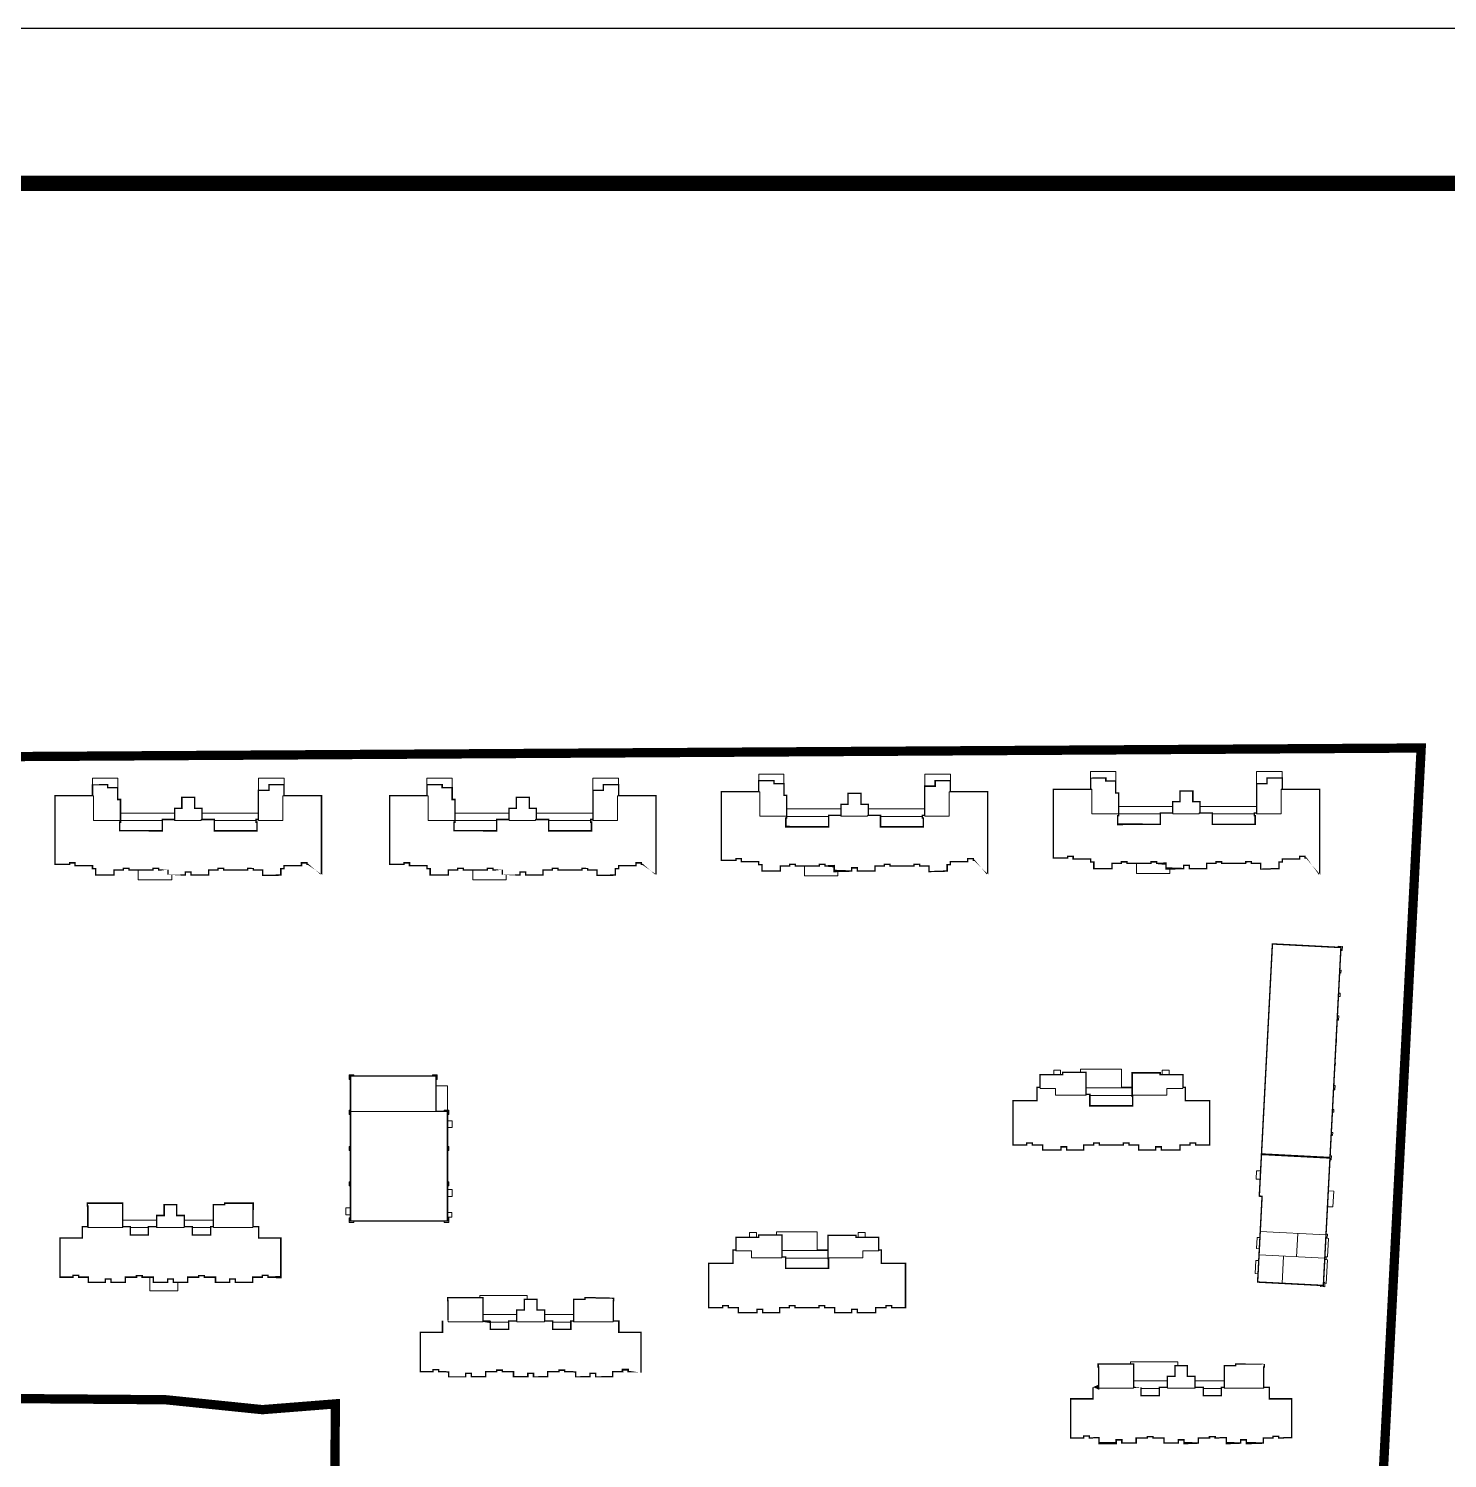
# Model space of a CAD drawing. Extents: x 5874492 to 7194610, y -939842 to -279257.
# Drawn here: x 6579551 to 6588720, y -412347 to -403110 of the extents above; entities that cross this region are included whole.
import ezdxf
from ezdxf.enums import TextEntityAlignment as Align

# ---------------------------------------------------------------- set-up
doc = ezdxf.new("R2010")
doc.units = 0
doc.header["$LTSCALE"] = 1000
doc.linetypes.add('CENTER2', pattern=[28.574999999999996, 19.05, -3.174999999999999, 3.174999999999999, -3.174999999999999])
doc.linetypes.add('DOTE', pattern=[2.4200000000000004, 2, -0.2, 0.02, -0.2])
for name, color, linetype, lineweight in [('A-大样-看线', 65, 'Continuous', 13), ('A-平面-屋面线', 40, 'Continuous', 30), ('A-轴线-塔楼', 1, 'DOTE', 9)]:
    doc.layers.add(name, color=color, linetype=linetype, lineweight=lineweight)
doc.layers.add('Y-云图图框', color=7, linetype='Continuous')
doc.styles.add('_YT_Name', font='', dxfattribs={"width": 0.8})
doc.styles.add('_YT_Sign_Text', font='ros.shx', dxfattribs={"width": 0.8, "bigfont": 'hztxt.shx'})
doc.styles.add('_YT_TK_Text', font='ros.shx', dxfattribs={"width": 0.8, "bigfont": 'hztxt.shx'})
doc.styles.get("Standard").update_dxf_attribs({"font": 'gbenor.shx', "bigfont": 'gbcbig.shx'})
doc.styles.get('_YT_Name').set_extended_font_data('SimHei')

# ---------------------------------------------------------------- blocks, each defined once
blk = doc.blocks.new('ECMCTK_A0_横_单行图名-横向图框会签栏-0')
at = {"color": 4}
blk.add_lwpolyline([(0, 0), (1189, 0), (1189, 841), (0, 841)], close=True, dxfattribs=at)
at = {"const_width": 1}
blk.add_lwpolyline([(25, 10), (1179, 10), (1179, 831), (25, 831)], close=True, dxfattribs=at)
at = {"color": 80, "flags": 3}
for tag, height, p in [('YTHQINS', 3, (34.31412005457026, 832.5)), ('ECMCKEY', 3, (414.2515901848965, 484.6723026337859)), ('YTTQINS', 5.625, (1196.026560368349, 12.8125)), ('YTFRAME', 3, (904.419799269544, 4.052019272621692)), ('YTBARCODE_T1', 3, (971.2090613892132, 4.653833991556894))]:
    blk.add_attdef(tag, text='', height=height, dxfattribs=at).set_placement(p, align=Align.MIDDLE_CENTER)
at = {"color": 80, "style": '_YT_TK_Text', "width": 0.8, "flags": 3}
for tag, p in [('{姓名五}', (9.621175504299908, 809.4785274557048)), ('{姓名六}', (14.9194466008815, 809.3767906476966)), ('{姓名七}', (19.962986248104, 809.4785274557048)), ('{姓名八}', (24.70084134418154, 809.3259268676724)), ('[专业五]', (9.632978314458041, 785.2547894819514)), ('[专业六]', (14.56115823190531, 785.2547987299124)), ('[专业七]', (19.48933814934792, 785.1741195268326)), ('[专业八]', (24.49834140271286, 785.0934495717138)), ('{姓名一}', (9.727441331549644, 733.7132926610427)), ('{姓名二}', (14.78644401901504, 733.5974157221872)), ('{姓名三}', (19.64504025535295, 733.6474286898913)), ('{姓名四}', (24.75407643648433, 733.4973897867791)), ('[专业一]', (9.580322234671211, 710.0896085721757)), ('[专业二]', (14.46023975557519, 709.9160058669725)), ('[专业三]', (19.6329332543757, 709.9486141739485)), ('[专业四]', (24.997790790795, 709.7929525111537))]:
    blk.add_attdef(tag, text='', height=3, rotation=90, dxfattribs=at).set_placement(p, align=Align.BOTTOM_LEFT)
at = {"style": '_YT_TK_Text', "width": 0.8}
blk.add_attdef('设计联系电话', text='', height=4, rotation=90, dxfattribs=at).set_placement((16.86438048879972, 656.5465972795209), align=Align.MIDDLE)
for tag, height, style, width, p in [('证书编号', 4, '_YT_Sign_Text', 0.8, (1056.86569155621, 43.81149042045581)), ('审查批准号', 4, '_YT_Sign_Text', 0.8, (1109.064212416573, 43.81149042045581)), ('工程号', 4, '_YT_Sign_Text', 0.5, (1152.076436239424, 44.12275228826911)), ('设计单位', 5.999999999999999, '_YT_Name', 0.8, (971.7464169530958, 38.60129544185475)), ('建设单位', 4, '_YT_Sign_Text', 0.8, (1082.960294653429, 36.11371279187733)), ('阶段', 4, '_YT_Sign_Text', 0.8, (1152.076436239424, 35.81408429943258)), ('项目号', 4, '_YT_Sign_Text', 0.5, (1170.077309906716, 33.72065001731971)), ('项目名称', 4, '_YT_Sign_Text', 0.8, (1082.960294653429, 28.11371279187733)), ('专业', 4, '_YT_Sign_Text', 0.8, (1152.076436239424, 27.30991628643824)), ('图纸编号', 4, '_YT_Sign_Text', 0.5, (1151.928516031621, 19.36233519530651)), ('图纸名称', 4.5, '_YT_Name', 0.8, (1083.38921034305, 15.06342029713822)), ('版本号', 4, '_YT_Sign_Text', 0.8, (1170.077309906716, 13.00177242097561)), ('出图比例', 4.2, '_YT_Sign_Text', 0.8, (1029.82467717896, 11.78151837794037)), ('日期', 4, '_YT_Sign_Text', 0.5, (1151.879515520472, 12.12894911456533))]:
    blk.add_attdef(tag, text='', height=height, dxfattribs=dict(style=style, width=width)).set_placement(p, align=Align.CENTER)
at = {"style": '_YT_Sign_Text', "width": 0.8, "flags": 3}
for tag, p, height in [('{审定人}', (953.8700265756743, 26.45148132665476), 6.24), ('{校对人}', (1006.349334266069, 26.53052129088257), 6.24), ('[审定人]', (938.9454760333838, 27.80807278700811), 4.104), ('[校对人]', (990.2349892163655, 27.82430951000031), 4.104), ('{审核人}', (954.9801036885533, 18.43968781662279), 6.24), ('{设计人}', (1006.479899834629, 18.53905114268498), 6.24), ('[审核人]', (939.0124312815092, 19.75554442451114), 4.104), ('[设计人]', (990.4725264970979, 20.21113623363228), 4.104), ('{项目负责人}', (956.2800708387625, 10.71902187573432), 6.24), ('{专业负责人}', (1006.57923251862, 10.36075046322785), 6.24), ('[项目负责人]', (938.7775188702284, 12.01214185184024), 4.104), ('[专业负责人]', (990.7409748449176, 11.76811291446589), 4.104)]:
    blk.add_attdef(tag, p, '', height=height, dxfattribs=at)
at = {"color": 80, "flags": 3}
for tag, p in [('YTQRCODE', (899.0362267398523, 11.90728206732092)), ('YTBZSIT', (25, 10)), ('EXT_TK_LEFT', (25, 10))]:
    blk.add_attdef(tag, p, '', height=3, dxfattribs=at)
blk = doc.blocks.new('1016-YJ140&120n-1a(T6)')
at = {"layer": 'A-大样-看线'}
for points in [[(325542.4800519571, 104702.4429772525), (325542.4800519174, 104703.8439490858), (325547.9100636823, 104703.8439493929), (325547.9100636823, 104701.792977254)], [(325578.2300519582, 104701.2429772553), (325578.2300519582, 104703.8429755967), (325583.7600644996, 104703.8429755967), (325583.7600538818, 104702.442950964)], [(325542.4800519582, 104700.0429772553), (325542.7200519582, 104700.0429772553), (325542.7200519582, 104694.7529772523), (325548.5100521045, 104694.7529772554)], [(325578.2300519582, 104694.9429772523), (325578.2300519582, 104694.7529772523), (325583.5200519898, 104694.7529775534), (325583.5200609653, 104700.0429782171), (325583.5200346444, 104700.0429772553), (325583.7600339231, 104700.0429772553)], [(325560.1799949037, 104696.3329747521), (325548.510052724, 104696.3329791286)], [(325566.0600519583, 104694.9429772554), (325565.8700519582, 104694.9429772554), (325565.8700519582, 104694.7529772523), (325560.1800519582, 104694.7529772554), (325560.1800519582, 104694.9429772554)], [(325578.2300519582, 104696.33297748), (325566.0600436963, 104696.3329766745)], [(325548.5100519732, 104694.7229788866), (325557.5300519582, 104694.7229755039)], [(325568.7100481945, 104694.7229755081), (325577.7300325186, 104694.7229755074)], [(325552.3500483132, 104684.0629772529), (325552.3500481646, 104681.9331284892), (325559.5400483126, 104681.9331284892), (325559.5400483126, 104682.9629772552)]]:
    blk.add_lwpolyline(points, dxfattribs=at)
at = {"layer": 'A-平面-屋面线', "const_width": 0.3}
blk.add_lwpolyline([(325534.430052012, 104685.2629729305), (325534.4300520127, 104700.0429772553), (325542.4800519582, 104700.0429772553), (325542.4800519571, 104702.4429772525), (325545.7600519582, 104702.4429772541), (325545.7600519582, 104701.792977254), (325547.9100519582, 104701.792977254), (325547.9100519582, 104699.242977254), (325548.5100537883, 104699.2429768867), (325548.5100519582, 104694.3629772553), (325548.3100519581, 104694.3629772553), (325548.3100519574, 104692.4929772554), (325557.5300519582, 104692.4929772551), (325557.5300519582, 104694.9429772554), (325560.1800519582, 104694.9429772554), (325560.1800519582, 104697.3429772553), (325561.7300519582, 104697.3429772553), (325561.7300519582, 104699.6929772553), (325564.5100519582, 104699.6929772553), (325564.5100854751, 104697.3429778263), (325566.0600519583, 104697.3429772553), (325566.0600519583, 104694.9429772554), (325568.7100481945, 104694.9429772554), (325568.710051958, 104692.4929772554), (325577.9300519582, 104692.4929772551), (325577.9300519582, 104694.3629766783), (325577.7300325186, 104694.3629766783), (325577.7300325186, 104694.9429772523), (325578.2300519582, 104694.9429772523), (325578.2300519582, 104701.2429772553), (325580.4800519582, 104701.2429772553), (325580.4800519582, 104702.4429772553), (325583.7600538818, 104702.442950964), (325583.7600519044, 104700.0429772553), (325591.8100519037, 104700.0429772553), (325591.8100519036, 104685.2629729304), (325588.9600475135, 104685.2629729305), (325588.9600475135, 104685.2629729305), (325588.6800463094, 104685.2629729305), (325588.6800475133, 104685.6129806192), (325587.5100475134, 104685.6129780127), (325587.510046679, 104685.0129767824), (325583.760045712, 104685.0129051511), (325583.7600581267, 104684.3629772554), (325583.0600479024, 104684.362974909), (325583.0600479024, 104683.2029772553), (325583.0600479024, 104682.9629772553), (325579.1300527926, 104682.9629599986), (325579.1300527927, 104684.0629772552), (325577.4100475671, 104684.0629772547), (325577.4100475672, 104684.0629772552), (325577.1300475672, 104684.0629772552), (325577.1300475671, 104684.4129772554), (325575.910047567, 104684.4129772544), (325575.910047567, 104684.0629772552), (325575.6300475672, 104684.0629772552), (325575.6300475672, 104684.0629772553), (325571.0100525854, 104684.0629772514), (325571.0100525854, 104684.0629772552), (325570.7300525855, 104684.0629772552), (325570.7300525855, 104684.4129772553), (325569.5100525855, 104684.4129772551), (325569.5100525855, 104684.0629772552), (325569.2300525855, 104684.0629772552), (325569.2300525855, 104684.0629772552), (325567.5100521904, 104684.0629848077), (325567.5100521904, 104682.9629772554), (325563.7300481945, 104682.9629772553), (325563.7300481945, 104683.6629772768), (325562.5100519582, 104683.6629772768), (325562.5100519582, 104682.9629772553), (325558.7300527925, 104682.9629772554), (325558.7300527926, 104684.0629772552), (325557.0100475672, 104684.0629772547), (325557.0100475672, 104684.0629772553), (325556.7300475672, 104684.0629772553), (325556.7300475672, 104684.4129772554), (325555.5100475671, 104684.4129772544), (325555.5100475671, 104684.0629772553), (325555.2300475672, 104684.0629772553), (325555.2300475673, 104684.0629772553), (325550.6100563491, 104684.0629772515), (325550.6100563493, 104684.0629772515), (325550.3300563493, 104684.0629772515), (325550.3300563493, 104684.4129772553), (325549.1100563493, 104684.4129772551), (325549.1100563493, 104684.0629772515), (325548.8300563493, 104684.0629772515), (325548.8300563493, 104684.0629772553), (325547.1100559541, 104684.0629772553), (325547.1100559541, 104682.9629772554), (325543.1806721848, 104682.9629772553), (325543.1806721848, 104684.3629772554), (325542.48004579, 104684.3629906385), (325542.480044886, 104685.0129819975), (325538.7300564031, 104685.0129767825), (325538.7300564031, 104685.6129780127), (325537.5600564032, 104685.6129780138), (325537.560057607, 104685.2629729306), (325537.2800564031, 104685.2629729304), (325537.2800564031, 104685.2629729305)], close=True, dxfattribs=at)
blk = doc.blocks.new('1047-YJ120&85n-1')
at = {"layer": 'A-大样-看线'}
for p, q in [((-168248.2651535571, 303615.906279506), (-168255.5351046158, 303615.906279506)), ((-168250.0151047639, 303614.296279506), (-168253.9351047639, 303614.296279506))]:
    blk.add_line(p, q, dxfattribs=at)
for points in [[(-168236.0151047639, 303615.906279506), (-168242.2851047639, 303615.906279506)], [(-168263.0651047639, 303614.516279506), (-168263.0651047639, 303614.326279506), (-168255.5351045485, 303614.326279506), (-168255.5351045643, 303614.5162793737)], [(-168248.2651535571, 303614.516279506), (-168248.2651535571, 303614.326279506), (-168242.2851047639, 303614.326279506), (-168242.2851047639, 303614.516279506)], [(-168236.6151047639, 303614.296279506), (-168240.5351047639, 303614.296279506)], [(-168236.0151047639, 303614.5162795054), (-168236.0151047639, 303614.326279506), (-168227.4851047639, 303614.326279506), (-168227.4851047639, 303614.516279506)], [(-168243.656871951, 303602.5362795059), (-168243.656871951, 303600.706279506), (-168249.696871951, 303600.706279506), (-168249.696871951, 303603.636279506)]]:
    blk.add_lwpolyline(points, dxfattribs=at)
at = {"layer": 'A-平面-屋面线', "const_width": 0.3}
blk.add_lwpolyline([(-168269.065104764, 303603.636279506), (-168269.0651047641, 303612.066279506), (-168264.2651047639, 303612.066279506), (-168264.2651047639, 303614.516279506), (-168263.0651047639, 303614.516279506), (-168263.0651047639, 303618.9362635173), (-168263.1651047638, 303618.9362635173), (-168263.1651047638, 303619.5662635173), (-168255.5351047639, 303619.5662635172), (-168255.5351045596, 303614.516279373), (-168253.9351047639, 303614.516279506), (-168253.9351047639, 303612.716279506), (-168250.0151047639, 303612.716279506), (-168250.0151047639, 303614.516279506), (-168248.2651535571, 303614.516279506), (-168248.2651535571, 303616.9162766535), (-168246.6151047639, 303616.9162766535), (-168246.6151047639, 303619.2162766535), (-168243.9351047639, 303619.2162766535), (-168243.9351047639, 303616.9162766535), (-168242.2851047639, 303616.9162766535), (-168242.2851047639, 303614.516279506), (-168240.5351047639, 303614.516279506), (-168240.5351047639, 303612.716279506), (-168236.6151047639, 303612.716279506), (-168236.6151047621, 303614.516279506), (-168236.0151047639, 303614.5162795054), (-168236.0151047639, 303619.2162795059), (-168233.5651047639, 303619.2162795059), (-168233.5651047639, 303619.566279506), (-168227.3848472716, 303619.5662635172), (-168227.3848472716, 303618.9362635172), (-168227.4851047639, 303618.9362635173), (-168227.485104764, 303614.516279506), (-168226.285104764, 303614.516279506), (-168226.285104764, 303612.066279506), (-168221.4851047639, 303612.066279506), (-168221.4851047648, 303603.6362795057), (-168223.985104764, 303603.6362795054), (-168223.985104764, 303603.636279506), (-168224.265104764, 303603.636279506), (-168224.2651047639, 303604.036279506), (-168225.485104764, 303604.0362795058), (-168225.485104764, 303603.636279506), (-168225.765104764, 303603.636279506), (-168225.7651047635, 303603.636279506), (-168227.5851047639, 303603.636279506), (-168227.5851047639, 303602.5362795062), (-168231.265104764, 303602.536279506), (-168231.265104764, 303603.2362795061), (-168232.4851047639, 303603.2362795059), (-168232.4851047639, 303602.536279506), (-168235.5651047639, 303602.536279506), (-168235.5651047639, 303603.636279506), (-168237.6851047639, 303603.636279506), (-168237.6851047639, 303603.636279506), (-168237.9651047639, 303603.636279506), (-168237.9651047639, 303603.936279506), (-168239.1851047639, 303603.936279506), (-168239.1851047639, 303603.636279506), (-168239.4651047639, 303603.636279506), (-168239.4651047639, 303603.636279506), (-168241.5851047639, 303603.636279506), (-168241.5851047639, 303602.536279506), (-168244.6651047639, 303602.5362795061), (-168244.6651047639, 303603.236279506), (-168245.8851047638, 303603.236279506), (-168245.8851047638, 303602.536279506), (-168248.9651047639, 303602.536279506), (-168248.9651047639, 303603.636279506), (-168251.0851047639, 303603.636279506), (-168251.0851047639, 303603.636279506), (-168251.3651047639, 303603.636279506), (-168251.3651047639, 303603.936279506), (-168252.5851047639, 303603.936279506), (-168252.5851047639, 303603.636279506), (-168252.8651047639, 303603.636279506), (-168252.8651047639, 303603.636279506), (-168254.9851047639, 303603.636279506), (-168254.9851047639, 303602.536279506), (-168258.0651320181, 303602.5362795072), (-168258.0651047639, 303603.236279506), (-168259.2851047638, 303603.2362795061), (-168259.2851047638, 303602.536279506), (-168262.9651047639, 303602.536279506), (-168262.9651047637, 303603.636279506), (-168264.7851047639, 303603.636279506), (-168264.7851047639, 303603.636279506), (-168265.0651047639, 303603.636279506), (-168265.0651047638, 303604.0362795059), (-168266.285104764, 303604.0362795052), (-168266.285104764, 303603.636279506), (-168266.5651047639, 303603.636279506), (-168266.5651047638, 303603.636279506)], close=True, dxfattribs=at)
blk = doc.blocks.new('1122-YJ140&120n-1a(T4)')
at = {"layer": 'A-大样-看线'}
for points in [[(1089068.268354352, -166381.1598212379), (1089068.268354352, -166380.1598457658), (1089069.768354352, -166380.1598457658), (1089069.768354352, -166381.1598347352)], [(1089074.068360467, -166380.6598399078), (1089074.068360467, -166379.9998303929), (1089082.868355446, -166379.9998473939), (1089082.868347989, -166383.8598244111), (1089085.178347892, -166383.8598206601)], [(1089091.668347892, -166381.1598212378), (1089091.668347892, -166380.1598212378), (1089093.168347892, -166380.1598212378), (1089093.168347892, -166381.1598212379)], [(1089065.328360688, -166383.9098429458), (1089065.328360688, -166384.0998347352), (1089068.668354229, -166384.0998347352), (1089068.668354229, -166385.5998347352), (1089075.258395979, -166385.5998347352), (1089075.258395979, -166385.4098347352)], [(1089085.178353859, -166384.0198314883), (1089075.258395979, -166384.0198314883)], [(1089096.108351462, -166383.9098349263), (1089096.108354229, -166384.0998347352), (1089092.668336583, -166384.0998347353), (1089092.668336583, -166385.5998347352), (1089085.178354189, -166385.5998362983)], [(1089085.178354195, -166385.6298347352), (1089076.058306341, -166385.6298347352)]]:
    blk.add_lwpolyline(points, dxfattribs=at)
at = {"layer": 'A-平面-屋面线', "const_width": 0.3}
blk.add_lwpolyline([(1089059.478354229, -166396.2898347352), (1089059.478354229, -166386.7598347352), (1089064.678354228, -166386.7598347352), (1089064.678351362, -166383.9098354795), (1089065.328360688, -166383.9098429458), (1089065.328392276, -166381.1598347352), (1089070.228389519, -166381.1598347352), (1089070.228389519, -166380.6598341136), (1089075.258395979, -166380.6598417035), (1089075.258395979, -166385.4098347352), (1089076.058354229, -166385.4098347352), (1089076.058354229, -166387.8598347352), (1089085.278354228, -166387.8598347352), (1089085.278354228, -166385.7898347352), (1089085.178354229, -166385.7898347352), (1089085.178353179, -166380.7598381196), (1089091.208354229, -166380.7598381196), (1089091.208354229, -166381.1598347352), (1089096.108354229, -166381.1598347352), (1089096.108351462, -166383.9098349263), (1089096.658354229, -166383.9098354795), (1089096.658354229, -166386.7598347352), (1089101.858354229, -166386.7598347352), (1089101.858354229, -166396.2898347352), (1089099.148354228, -166396.2898347352), (1089099.148354228, -166396.2898347352), (1089098.858354229, -166396.2898347352), (1089098.858354229, -166395.8898347352), (1089097.658354229, -166395.8898347352), (1089097.658354229, -166396.2898347351), (1089097.368354229, -166396.2898347352), (1089097.368354229, -166396.2898347352), (1089095.458354228, -166396.2898347352), (1089095.458354228, -166397.3898347353), (1089091.478354228, -166397.3898347353), (1089091.478354228, -166396.6898347352), (1089090.258354228, -166396.6898347352), (1089090.258354228, -166397.3898347352), (1089086.578354229, -166397.3898347352), (1089086.578354229, -166396.2898347352), (1089084.758354228, -166396.289834735), (1089084.758354228, -166396.2898347352), (1089084.478354228, -166396.2898347352), (1089084.478354229, -166395.8898347352), (1089083.258354228, -166395.8898347352), (1089083.258354228, -166396.2898347352), (1089082.978354228, -166396.2898347352), (1089082.978354229, -166396.2898347352), (1089078.358354229, -166396.2898347352), (1089078.358354229, -166396.2898347352), (1089078.078354229, -166396.2898347352), (1089078.078354229, -166395.8898347352), (1089076.858354229, -166395.8898347353), (1089076.858354229, -166396.2898347352), (1089076.578354229, -166396.2898347352), (1089076.578354229, -166396.2898347352), (1089074.758354228, -166396.2898347352), (1089074.758354228, -166397.3898347352), (1089071.078354229, -166397.3898347352), (1089071.078354229, -166396.6898347352), (1089069.858354229, -166396.6898347352), (1089069.858354229, -166397.3898347352), (1089065.878354229, -166397.3898347352), (1089065.878354229, -166396.2898347352), (1089063.968348322, -166396.2898347352), (1089063.968354228, -166396.2898347352), (1089063.678354229, -166396.2898347352), (1089063.678354229, -166395.8898347352), (1089062.478354228, -166395.8898347352), (1089062.478354228, -166396.2898347351), (1089062.188354229, -166396.2898347352), (1089062.188354229, -166396.2898347352)], close=True, dxfattribs=at)
blk = doc.blocks.new('1132-YJ120&85n-1 北入')
at = {"layer": 'A-大样-看线'}
for p, q in [((755054.4904512083, 226275.7695013492), (755047.2205001495, 226275.7695013492)), ((755052.7405000015, 226274.1595013493), (755048.8205000014, 226274.1595013493))]:
    blk.add_line(p, q, dxfattribs=at)
for points in [[(755046.5605000004, 226279.429501349), (755046.5605000004, 226279.9095013504), (755056.7505000005, 226279.9095013504), (755056.7505000005, 226279.0794984968)], [(755066.7405000015, 226275.7695013492), (755060.4705000015, 226275.7695013493)], [(755039.6905000014, 226274.3795013493), (755039.6905000014, 226274.1895013493), (755047.2205002168, 226274.1895013493), (755047.220500201, 226274.3795012169)], [(755054.4904512082, 226274.3795013493), (755054.4904512083, 226274.1895013493), (755060.4705000015, 226274.1895013493), (755060.4705000015, 226274.3795013492)], [(755066.1405000016, 226274.1595013493), (755062.2205000015, 226274.1595013493)], [(755066.7405000015, 226274.3795013486), (755066.7405000015, 226274.1895013493), (755075.2705000016, 226274.1895013492), (755075.2705000015, 226274.3795013492)]]:
    blk.add_lwpolyline(points, dxfattribs=at)
at = {"layer": 'A-平面-屋面线', "const_width": 0.3}
blk.add_lwpolyline([(755033.6905000014, 226263.4995013493), (755033.6905000013, 226271.9295013492), (755038.4905000016, 226271.9295013492), (755038.4905000015, 226274.3795013492), (755039.6905000014, 226274.3795013493), (755039.6905000015, 226278.7994853606), (755039.5905000017, 226278.7994853606), (755039.5905000016, 226279.4294853606), (755047.2205000016, 226279.4294853606), (755047.2205002058, 226274.3795012163), (755048.8205000014, 226274.3795013492), (755048.8205000015, 226272.5795013492), (755052.7405000015, 226272.5795013492), (755052.7405000015, 226274.3795013492), (755054.4904512082, 226274.3795013493), (755054.4904512082, 226276.7794984968), (755056.1405000015, 226276.7794984968), (755056.1405000015, 226279.0794984968), (755058.8205000015, 226279.0794984968), (755058.8205000014, 226276.7794984968), (755060.4705000015, 226276.7794984968), (755060.4705000015, 226274.3795013492), (755062.2205000015, 226274.3795013492), (755062.2205000015, 226272.5795013492), (755066.1405000016, 226272.5795013492), (755066.1405000034, 226274.3795013492), (755066.7405000015, 226274.3795013486), (755066.7405000015, 226279.0795013492), (755069.1905000015, 226279.0795013492), (755069.1905000015, 226279.4295013493), (755075.3707574938, 226279.4294853605), (755075.3707574939, 226278.7994853606), (755075.2705000017, 226278.7994853606), (755075.2705000015, 226274.3795013492), (755076.4705000015, 226274.3795013492), (755076.4705000015, 226271.9295013493), (755081.2705000016, 226271.9295013493), (755081.2705000007, 226263.499501349), (755078.7705000015, 226263.4995013488), (755078.7705000015, 226263.4995013493), (755078.4905000014, 226263.4995013493), (755078.4905000015, 226263.8995013492), (755077.2705000014, 226263.8995013491), (755077.2705000015, 226263.4995013493), (755076.9905000015, 226263.4995013493), (755076.9905000019, 226263.4995013492), (755075.1705000015, 226263.4995013492), (755075.1705000015, 226262.3995013494), (755071.4905000015, 226262.3995013492), (755071.4905000014, 226263.0995013493), (755070.2705000015, 226263.0995013493), (755070.2705000016, 226262.3995013493), (755067.1905000015, 226262.3995013492), (755067.1905000014, 226263.4995013492), (755065.0705000015, 226263.4995013492), (755065.0705000015, 226263.4995013493), (755064.7905000016, 226263.4995013493), (755064.7905000015, 226263.7995013493), (755063.5705000014, 226263.7995013493), (755063.5705000015, 226263.4995013493), (755063.2905000016, 226263.4995013492), (755063.2905000016, 226263.4995013492), (755061.1705000016, 226263.4995013492), (755061.1705000016, 226262.3995013492), (755058.0905000016, 226262.3995013493), (755058.0905000014, 226263.0995013493), (755056.8705000016, 226263.0995013493), (755056.8705000016, 226262.3995013493), (755053.7905000016, 226262.3995013493), (755053.7905000016, 226263.4995013492), (755051.6705000015, 226263.4995013492), (755051.6705000015, 226263.4995013492), (755051.3905000016, 226263.4995013492), (755051.3905000015, 226263.7995013493), (755050.1705000016, 226263.7995013493), (755050.1705000016, 226263.4995013493), (755049.8905000016, 226263.4995013492), (755049.8905000016, 226263.4995013492), (755047.7705000015, 226263.4995013492), (755047.7705000016, 226262.3995013493), (755044.6904727472, 226262.3995013505), (755044.6905000014, 226263.0995013493), (755043.4705000016, 226263.0995013493), (755043.4705000017, 226262.3995013492), (755039.7905000016, 226262.3995013493), (755039.7905000017, 226263.4995013492), (755037.9705000016, 226263.4995013493), (755037.9705000016, 226263.4995013493), (755037.6905000014, 226263.4995013493), (755037.6905000014, 226263.8995013493), (755036.4705000015, 226263.8995013485), (755036.4705000015, 226263.4995013493), (755036.1905000015, 226263.4995013493), (755036.1905000017, 226263.4995013493)], close=True, dxfattribs=at)
blk = doc.blocks.new('10141455换热站')
at = {"layer": 'A-大样-看线'}
for points in [[(392341.9345862554, 197828.9510233182), (392341.9345862554, 197834.1510233182), (392344.4345862554, 197834.1510233182)], [(392344.4345862554, 197835.5510233182), (392344.1345862554, 197835.5510233182), (392344.1345862554, 197836.5510233182), (392345.1345862554, 197836.5510233182), (392345.1345862554, 197836.2510233182)], [(392362.1345862554, 197836.2510233182), (392362.1345862554, 197836.5510233182), (392363.1345862554, 197836.5510233182), (392363.1345862554, 197835.5510233182), (392362.8345862554, 197835.5510233182)], [(392341.9345862554, 197827.9510233182), (392341.6345862554, 197827.9510233182), (392341.6345862554, 197828.9510233182), (392342.6345862554, 197828.9510233182), (392342.6345862554, 197828.6510233182)], [(392344.4345862554, 197828.6510224566), (392362.8345862554, 197828.6510224566)], [(392362.8345862554, 197828.9010233182), (392363.1345862554, 197828.9010233182), (392363.1345862554, 197828.0010233182), (392362.8337561803, 197828.0010124352)], [(392341.9345862554, 197825.1501897756), (392340.9345862554, 197825.1506065469), (392340.9345862554, 197826.6510233182), (392341.9345862554, 197826.6510233182)], [(392341.9345862554, 197820.2010233182), (392341.6345862554, 197820.2010233182), (392341.6345862554, 197821.1010233182), (392341.9345862554, 197821.1010233182)], [(392362.8337561803, 197821.1030917844), (392363.1345862554, 197821.1030917844), (392363.1345862554, 197820.2030917844), (392362.834038272, 197820.2030809149)], [(392341.9345862554, 197812.6010233182), (392341.6345862554, 197812.6010233182), (392341.6345862554, 197813.5010233182), (392341.9345862554, 197813.5010233182)], [(392362.8342805812, 197813.5030917844), (392363.1345862554, 197813.5030917844), (392363.1345862554, 197812.6030917844), (392362.8343131302, 197812.6030917844)], [(392341.9345862554, 197810.3510233182), (392340.9345862554, 197810.3510233182), (392340.9345862554, 197811.8510233182), (392341.9345862554, 197811.8510233182)], [(392341.9345862554, 197805.8510233181), (392341.0345862554, 197805.8510233181), (392341.0345862554, 197806.8510233181), (392341.9345862554, 197806.8510233181)], [(392362.8345862554, 197806.4010233181), (392363.8345864533, 197806.4010233181), (392363.834584602, 197807.9010510471), (392362.8344517989, 197807.9009955891)], [(392342.6345862554, 197805.0510233182), (392342.6345862554, 197804.7510233182), (392341.6345862554, 197804.7510233182), (392341.6345862554, 197805.7510233182), (392341.9345862554, 197805.7510233182)], [(392362.8345645561, 197805.7510233182), (392363.1345862554, 197805.7510233182), (392363.1345862554, 197804.7510233182), (392362.1345862554, 197804.7510233182), (392362.1345862554, 197805.0510233182)]]:
    blk.add_lwpolyline(points, dxfattribs=at)
at = {"layer": 'A-平面-屋面线', "const_width": 0.3}
blk.add_lwpolyline([(392341.9345862554, 197805.0510233182), (392362.8345862554, 197805.0510233182), (392362.8345862554, 197836.2510233182), (392344.4345862768, 197836.2510233182), (392344.4345846506, 197828.6510224566), (392341.9345862554, 197828.6510233541)], close=True, dxfattribs=at)
blk = doc.blocks.new('S1单底商')
at = {"layer": 'A-大样-看线'}
for points in [[(413093.1375632667, 263549.7984653685), (413093.1375632667, 263550.4084648957), (413095.9875632667, 263550.4084648957), (413095.9875632667, 263549.7984652472)], [(413097.2375640643, 263535.6184653686), (413097.2375640644, 263549.7984653685)], [(413098.5360066979, 263549.7984653685), (413098.5360066979, 263550.4084648957), (413100.936006698, 263550.4084648957), (413100.936006698, 263549.7984653685)], [(413102.2375640642, 263535.6184653686), (413102.2375640643, 263549.7984653684)], [(413113.4875640643, 263550.3984653685), (413113.4875640643, 263551.2984653686), (413115.2875640642, 263551.2984653686), (413115.2875640642, 263550.3984653685)], [(413091.3475640643, 263544.5084653685), (413097.2375640643, 263544.5084653684)], [(413102.2375640643, 263541.7084653684), (413097.2375640644, 263541.7084653684)], [(413091.3475640643, 263536.2184653686), (413091.0875640643, 263536.2184653686), (413091.0875640643, 263535.3184653686), (413091.9875640643, 263535.3184653686), (413091.9875640643, 263535.6184653686)], [(413096.9375640643, 263535.3184653686), (413096.9375640643, 263535.0184653685), (413091.8375640643, 263535.0184653685), (413091.8375640643, 263535.3184653686)], [(413096.9375640643, 263535.6184653686), (413096.9375640643, 263535.3184653686), (413097.5375640644, 263535.3184653686), (413097.5375640643, 263535.6184653686)], [(413101.5375640644, 263535.3184653685), (413101.5375640644, 263535.0184653685), (413097.5375640644, 263535.0184653685), (413097.5375640644, 263535.3184653686)], [(413101.5375640644, 263535.6184653686), (413101.5375640644, 263535.3184653685), (413102.4375640644, 263535.3184653686), (413102.4375640644, 263535.6184653686)], [(413108.3375640643, 263535.6184653686), (413108.3375640643, 263534.4484653685), (413111.7375640643, 263534.4484653685), (413111.7375640644, 263535.6184653686)], [(413118.4375640643, 263535.6184653686), (413118.4375640643, 263535.3184653685), (413119.3375640643, 263535.3184653685), (413119.3375640643, 263535.6184653686)], [(413123.7375640643, 263535.6184653686), (413123.7375640643, 263535.3184653685), (413124.3375640643, 263535.3184653685), (413124.3375640643, 263535.6184653686)], [(413128.7375640643, 263535.6184653686), (413128.7375640643, 263535.3184653686), (413129.3375640643, 263535.3184653686), (413129.3375640643, 263535.6184653686)], [(413133.5875640643, 263535.6184653686), (413133.5875640643, 263535.3184653686), (413134.4875640643, 263535.3184653686), (413134.4875640643, 263535.6184653686)], [(413138.7375640643, 263535.6184653686), (413138.7375640643, 263535.5084653686), (413139.3375640642, 263535.5084653686), (413139.3375640643, 263535.6184653686)], [(413143.7375640643, 263535.6184653686), (413143.7375640643, 263535.5084653685), (413144.3375640642, 263535.5084653685), (413144.3375640643, 263535.6184653686)], [(413148.5875640643, 263535.6184653686), (413148.5875640643, 263535.3184653685), (413149.4875640643, 263535.3184653685), (413149.4875640643, 263535.6184653686)], [(413153.6875640643, 263535.6184653686), (413153.6875640643, 263535.2684653685), (413154.3875640644, 263535.2684653685), (413154.3875640644, 263535.6184653686)], [(413158.7375640643, 263535.6184653686), (413158.7375640643, 263535.3184653686), (413159.3375640643, 263535.3184653686), (413159.3375640643, 263535.6184653686)], [(413163.5875640643, 263535.6184653686), (413163.5875640643, 263535.3184653686), (413164.4875640643, 263535.3184653686), (413164.4875640643, 263536.2184653686), (413164.2275640643, 263536.2184653686)]]:
    blk.add_lwpolyline(points, dxfattribs=at)
at = {"layer": 'A-平面-屋面线', "const_width": 0.3}
blk.add_lwpolyline([(413118.8375640644, 263535.6184653686), (413091.3475640643, 263535.6184653686), (413091.3475640643, 263549.7984653685), (413109.8475640643, 263549.7984653685), (413109.8475640643, 263550.3984653685), (413118.8375640643, 263550.3984653685), (413118.8375640644, 263535.6184653686)], dxfattribs=at)
blk.add_lwpolyline([(413118.9375640644, 263535.6184653686), (413164.2275640643, 263535.6184653686), (413164.2275640643, 263550.3984653685), (413118.9375640643, 263550.3984653685)], close=True, dxfattribs=at)

msp = doc.modelspace()

# ---------------------------------------------------------------- linework, layer by layer
at = {"layer": 'A-轴线-塔楼', "color": 1, "linetype": 'CENTER2', "const_width": 60}
msp.add_lwpolyline([(6576956.360531853, -407828.088426447), (6577215.980531855, -411942.9484264473), (6580436.960531853, -411967.7884264453), (6581062.250531852, -412031.8084264477), (6581533.310531853, -411994.5784264444), (6581511.260531854, -417797.4184264452), (6587707.220531853, -418137.6184264435), (6588022.460531853, -417854.4784264467), (6588326.150531854, -412052.5684264447), (6588551.000531852, -407757.2884264453)], close=True, dxfattribs=at)

# ---------------------------------------------------------------- block references
at = {"xscale": 30, "yscale": 30, "zscale": 30}
for name, p in [('1016-YJ140&120n-1a(T6)', (-3186310.172064931, -3549067.413487092)), ('1016-YJ140&120n-1a(T6)', (-3184148.754794196, -3549067.413487092)), ('1016-YJ140&120n-1a(T6)', (-3182004.353791078, -3549041.212593075)), ('1016-YJ140&120n-1a(T6)', (-3179859.922216927, -3549025.118115332)), ('1132-YJ120&85n-1 北入', (-16068928.47725794, -7199690.744909753)), ('1132-YJ120&85n-1 北入', (-16064724.25874312, -7200119.655934119))]:
    msp.add_blockref(name, p, dxfattribs=at)
at = {"color": 0, "xscale": 29.99999999999999, "yscale": 29.99999999999999, "zscale": 29.99999999999999, "rotation": 87.02415581961931}
msp.add_blockref('S1单底商', (13839957.81439213, -13197701.57564632), dxfattribs=at)
at = {"color": 6, "yscale": 30, "zscale": 30}
for name, p, xscale in [('1122-YJ140&120n-1a(T4)', (-26085872.11833429, 4581566.902491835), 30), ('10141455换热站', (18352516.597753, -6344964.532061523, 54), -30), ('1047-YJ120&85n-1', (11627826.11330827, -9519284.857534321), 30), ('1122-YJ140&120n-1a(T4)', (-26087837.56683484, 4580516.642560205), 30)]:
    msp.add_blockref(name, p, dxfattribs=dict(at, xscale=xscale))
at = {"layer": 'Y-云图图框', "xscale": 100, "yscale": 100, "zscale": 100}
msp.add_blockref('ECMCTK_A0_横_单行图名-横向图框会签栏-0', (6572030.5, -487209.7719228473), dxfattribs=at)

doc.saveas('drawing.dxf')
